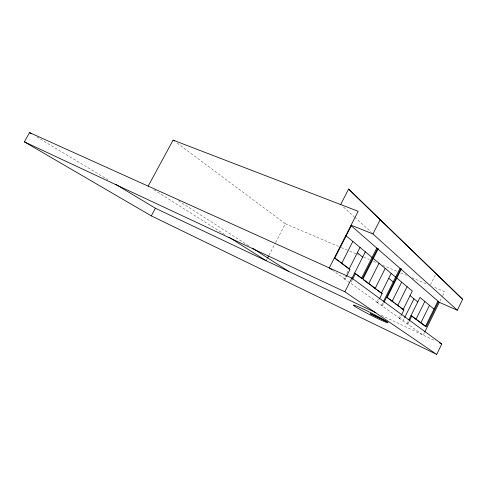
<?xml version="1.0" encoding="UTF-8"?>
<svg xmlns="http://www.w3.org/2000/svg" width="487" height="487" viewBox="0 0 487 487"><rect width="100%" height="100%" fill="white"/><g stroke="black" fill="none" stroke-linecap="round" stroke-linejoin="round"><path stroke-width="0.37" stroke-dasharray="2.44 1.83" d="M424.536 332.469L423.221 335.147L398.95 317.974L400.235 315.387M440.017 301.009L442.318 296.333M442.646 295.664L444.619 291.652L433.594 286.953M407.777 324.092L409.025 321.572M430.478 284.822L435.408 274.845M398.95 317.974L399.754 318.352L401.038 315.765M403.023 320.884L404.35 318.206M406.992 323.721L408.55 320.568M399.754 318.352L376.81 302.135L378.411 298.939M376.81 302.135L377.65 302.524L379.251 299.328M381.455 305.459L382.8 302.774M382.289 305.848L383.64 303.145M349.703 282.752L344.139 278.765L345.46 276.159M346.781 273.554L348.759 269.646M344.139 278.765L345.027 279.173L346.02 277.219M352.217 279.94L350.585 283.154L377.65 302.524M266.511 260.046L267.205 258.7M268.952 255.34L275.234 243.244M275.581 242.575L285.352 223.752L176.148 142.387M285.352 223.752L338.514 246.416M341.314 247.609L349.009 250.89M349.709 251.189L356.703 254.171M357.403 254.47L358.803 255.066M363.698 257.154L369.292 259.541M373.492 261.33L376.987 262.822M382.581 265.208L397.276 271.466M400.771 272.957L406.365 275.344M411.965 277.73L426.655 283.994M381.37 315.314L435.536 340.985M36.726 136.908L107.804 179.624M153.947 189.79L224.483 234.375M178.37 200.741L249.198 246.093M332.317 270.072L345.027 279.173M343.487 207.097L354.177 216.77M354.737 217.275L371.624 232.549"/><path stroke-width="0.73" d="M401.361 315.119L403.93 309.945L387.171 297.35L401.3 269.086L400.454 268.727L439.359 302.348L457.33 310.219L462.65 299.341L348.607 189.072L340.669 204.552M436.693 354.402L441.8 343.95L351.803 278.071L29.555 132.598L24.35 141.845L151.293 215.875L436.693 354.402L344.857 291.786L24.35 141.845M437.819 301.337L425.492 326.375L411.046 315.527L426.253 326.734L438.586 301.678M424.865 331.799L439.359 302.348M409.342 320.939L411.838 315.893M416.014 319.259L424.816 301.453M420.829 322.875L429.479 305.337M403.93 309.945L403.12 309.58L412.331 291.037L396.637 277.949M404.679 317.542L413.968 298.811M408.861 319.941L420.007 297.435L433.996 309.105M392.126 301.319L401.684 282.156M407.095 286.673L397.721 305.519L394.92 303.419M391.195 273.414L381.297 293.18L382.137 293.564L379.574 298.683M383.47 301.429L400.016 268.343L377.857 249.003M383.975 302.47L400.856 268.696L400.016 268.343M368.702 283.72L379.008 263.242M375.112 288.535L385.211 268.422M376.78 248.066L377.668 248.431L362.389 278.716L361.512 278.32L376.78 248.066L351.072 225.621M377.668 248.431L378.174 248.869L362.918 279.112L382.137 293.564M360.033 247.42L349.094 268.994L339.883 262.073M346.354 276.567L349.989 269.39L334.855 258.013L351.431 225.493L351.072 225.183L372.957 233.949L457.33 310.219M372.957 233.949L380.152 219.734L348.607 189.072M344.857 291.786L351.803 278.071M351.979 278.254L365.341 251.846M352.539 279.295L355.467 273.511L354.579 273.116L361.512 278.32M341.667 263.412L352.844 241.424M267.558 258.031L268.605 256.016M151.293 215.875L155.408 208.235L375.897 312.721M148.176 186.144L173.098 140.116L358.164 211.279L329.285 267.905L331.708 269.64M377.291 248.504L378.174 248.869M439.298 342.763L441.8 343.95M386.392 321.377L370.37 313.725L387.068 321.834M29.555 132.598L31.509 133.773M115.632 184.33L155.408 208.235M228.969 237.212L266.158 260.715M252.388 248.139L288.761 271.429M173.098 140.116L174.316 141.023M355.467 273.511L362.389 278.716M334.526 258.055L338.69 261.178M363.253 279.629L370.449 285.035M371.618 285.912L376.238 289.381M377.358 290.228L380.17 292.34M386.915 297.405L393.806 302.579M398.317 305.97L399.523 306.871M400.722 307.772L403.12 309.58M357.324 252.759L362.675 257.112M388.742 278.308L393.216 281.943M410.048 295.627L417.785 301.916M345.94 235.671L372.05 257.44M373.103 258.323L395.633 277.109M400.856 268.696L401.3 269.086M380.152 219.734L462.65 299.341M386.781 321.633L385.759 320.963A19.413 1.09 27 0 0 356.618 306.061A19.413 1.09 27 0 0 367.849 313.677A19.413 1.09 27 0 0 387.524 322.163L386.781 321.633"/></g></svg>
